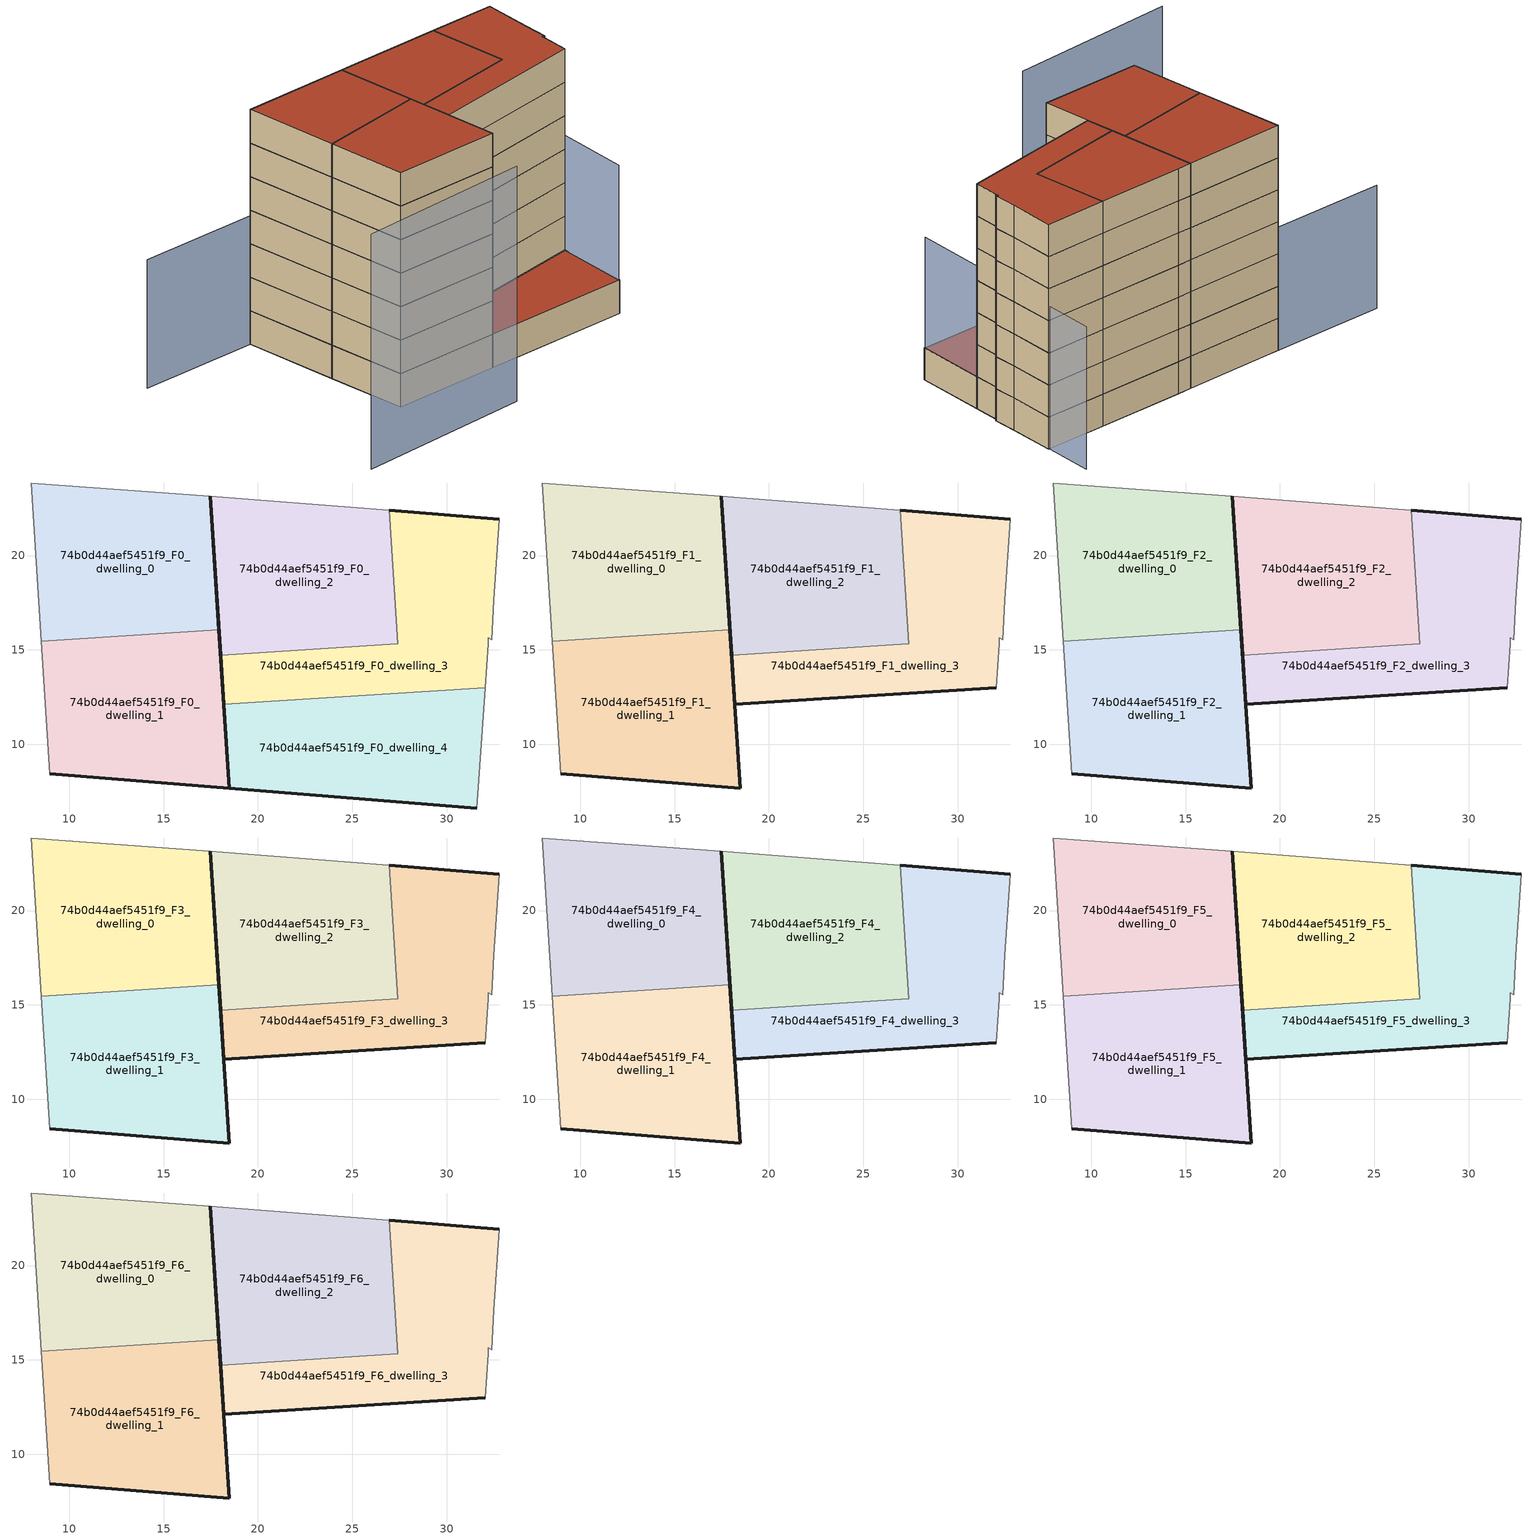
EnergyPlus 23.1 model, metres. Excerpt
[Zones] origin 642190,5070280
74b0d44aef5451f9_F0_dwelling_0
 floor ground (EU_floor_Construction): 17.93,16.08 17.47,23.14 7.98,23.84 8.52,15.47 z0
 wall outside (EU_wall_Construction): 17.47,23.14 17.93,16.08 z0:3
 wall adiabatic (EU_wall_Construction): 8.52,15.47 7.98,23.84 17.47,23.14 z0:3
 wall to 74b0d44aef5451f9_F0_dwelling_1 (EU_wall_Construction): 17.93,16.08 8.52,15.47 z0:3
74b0d44aef5451f9_F0_dwelling_1
 floor ground (EU_floor_Construction): 18.47,7.67 17.93,16.08 8.52,15.47 8.97,8.43 z0
 wall outside (EU_wall_Construction): 17.93,16.08 18.47,7.67 8.97,8.43 z0:3
 wall adiabatic (EU_wall_Construction): 8.97,8.43 8.52,15.47 z0:3
74b0d44aef5451f9_F0_dwelling_2
 floor ground (EU_floor_Construction): 27.4,15.33 26.95,22.4 18.78,23.04 17.47,23.14 18.01,14.73 z0
 wall outside (EU_wall_Construction): 18.01,14.73 17.47,23.14 z0:3
 wall adiabatic (EU_wall_Construction): 17.47,23.14 18.78,23.04 26.95,22.4 z0:3
 wall to 74b0d44aef5451f9_F0_dwelling_3 (EU_wall_Construction): 26.95,22.4 27.4,15.33 18.01,14.73 z0:3
74b0d44aef5451f9_F0_dwelling_3
 floor ground (EU_floor_Construction): 32.03,13 32.19,15.33 32.19,15.63 32.39,15.53 32.49,17.63 32.79,21.94 26.95,22.4 27.4,15.33 18.01,14.73 18.18,12.11 z0
 wall outside (EU_wall_Construction): 26.95,22.4 32.79,21.94 / 18.18,12.11 18.01,14.73 z0:3
 wall adiabatic (EU_wall_Construction): 32.79,21.94 32.49,17.63 32.39,15.53 32.19,15.63 32.19,15.33 32.03,13 z0:3
 wall to 74b0d44aef5451f9_F0_dwelling_4 (EU_wall_Construction): 32.03,13 18.18,12.11 z0:3
74b0d44aef5451f9_F0_dwelling_4
 floor ground (EU_floor_Construction): 31.59,6.62 32.03,13 18.18,12.11 18.47,7.67 z0
 wall outside (EU_wall_Construction): 31.59,6.62 18.47,7.67 18.18,12.11 z0:3
 wall adiabatic (EU_wall_Construction): 32.03,13 31.59,6.62 z0:3
 roof outside (EU_roof_Construction): 32.03,13 31.59,6.62 18.47,7.67 18.18,12.11 z3
74b0d44aef5451f9_F1_dwelling_0
 floor to 74b0d44aef5451f9_F0_dwelling_0 (EU_floor_Construction): 17.93,16.08 17.47,23.14 7.98,23.84 8.52,15.47 z3
 wall outside (EU_wall_Construction): 17.47,23.14 17.93,16.08 z3:6
 wall adiabatic (EU_wall_Construction): 8.52,15.47 7.98,23.84 17.47,23.14 z3:6
 wall to 74b0d44aef5451f9_F1_dwelling_1 (EU_wall_Construction): 17.93,16.08 8.52,15.47 z3:6
74b0d44aef5451f9_F1_dwelling_1
 floor to 74b0d44aef5451f9_F0_dwelling_1 (EU_floor_Construction): 18.47,7.67 17.93,16.08 8.52,15.47 8.97,8.43 z3
 wall outside (EU_wall_Construction): 17.93,16.08 18.47,7.67 8.97,8.43 z3:6
 wall adiabatic (EU_wall_Construction): 8.97,8.43 8.52,15.47 z3:6
74b0d44aef5451f9_F1_dwelling_2
 floor to 74b0d44aef5451f9_F0_dwelling_2 (EU_floor_Construction): 27.4,15.33 26.95,22.4 18.78,23.04 17.47,23.14 18.01,14.73 z3
 wall outside (EU_wall_Construction): 18.01,14.73 17.47,23.14 z3:6
 wall adiabatic (EU_wall_Construction): 17.47,23.14 18.78,23.04 26.95,22.4 z3:6
 wall to 74b0d44aef5451f9_F1_dwelling_3 (EU_wall_Construction): 26.95,22.4 27.4,15.33 18.01,14.73 z3:6
74b0d44aef5451f9_F1_dwelling_3
 floor to 74b0d44aef5451f9_F0_dwelling_3 (EU_floor_Construction): 32.03,13 32.19,15.33 32.19,15.63 32.39,15.53 32.49,17.63 32.79,21.94 26.95,22.4 27.4,15.33 18.01,14.73 18.18,12.11 z3
 wall outside (EU_wall_Construction): 26.95,22.4 32.79,21.94 / 32.03,13 18.18,12.11 18.01,14.73 z3:6
 wall adiabatic (EU_wall_Construction): 32.79,21.94 32.49,17.63 32.39,15.53 32.19,15.63 32.19,15.33 32.03,13 z3:6
74b0d44aef5451f9_F2_dwelling_0
 floor to 74b0d44aef5451f9_F1_dwelling_0 (EU_floor_Construction): 17.93,16.08 17.47,23.14 7.98,23.84 8.52,15.47 z6
 wall outside (EU_wall_Construction): 17.47,23.14 17.93,16.08 z6:9
 wall adiabatic (EU_wall_Construction): 8.52,15.47 7.98,23.84 17.47,23.14 z6:9
 wall to 74b0d44aef5451f9_F2_dwelling_1 (EU_wall_Construction): 17.93,16.08 8.52,15.47 z6:9
74b0d44aef5451f9_F2_dwelling_1
 floor to 74b0d44aef5451f9_F1_dwelling_1 (EU_floor_Construction): 18.47,7.67 17.93,16.08 8.52,15.47 8.97,8.43 z6
 wall outside (EU_wall_Construction): 17.93,16.08 18.47,7.67 8.97,8.43 z6:9
 wall adiabatic (EU_wall_Construction): 8.97,8.43 8.52,15.47 z6:9
74b0d44aef5451f9_F2_dwelling_2
 floor to 74b0d44aef5451f9_F1_dwelling_2 (EU_floor_Construction): 27.4,15.33 26.95,22.4 18.78,23.04 17.47,23.14 18.01,14.73 z6
 wall outside (EU_wall_Construction): 18.01,14.73 17.47,23.14 z6:9
 wall adiabatic (EU_wall_Construction): 17.47,23.14 18.78,23.04 26.95,22.4 z6:9
 wall to 74b0d44aef5451f9_F2_dwelling_3 (EU_wall_Construction): 26.95,22.4 27.4,15.33 18.01,14.73 z6:9
74b0d44aef5451f9_F2_dwelling_3
 floor to 74b0d44aef5451f9_F1_dwelling_3 (EU_floor_Construction): 32.03,13 32.19,15.33 32.19,15.63 32.39,15.53 32.49,17.63 32.79,21.94 26.95,22.4 27.4,15.33 18.01,14.73 18.18,12.11 z6
 wall outside (EU_wall_Construction): 26.95,22.4 32.79,21.94 / 32.03,13 18.18,12.11 18.01,14.73 z6:9
 wall adiabatic (EU_wall_Construction): 32.79,21.94 32.49,17.63 32.39,15.53 32.19,15.63 32.19,15.33 32.03,13 z6:9
74b0d44aef5451f9_F3_dwelling_0
 floor to 74b0d44aef5451f9_F2_dwelling_0 (EU_floor_Construction): 17.93,16.08 17.47,23.14 7.98,23.84 8.52,15.47 z9
 wall outside (EU_wall_Construction): 17.47,23.14 17.93,16.08 z9:12
 wall adiabatic (EU_wall_Construction): 8.52,15.47 7.98,23.84 17.47,23.14 z9:12
 wall to 74b0d44aef5451f9_F3_dwelling_1 (EU_wall_Construction): 17.93,16.08 8.52,15.47 z9:12
74b0d44aef5451f9_F3_dwelling_1
 floor to 74b0d44aef5451f9_F2_dwelling_1 (EU_floor_Construction): 18.47,7.67 17.93,16.08 8.52,15.47 8.97,8.43 z9
 wall outside (EU_wall_Construction): 17.93,16.08 18.47,7.67 8.97,8.43 z9:12
 wall adiabatic (EU_wall_Construction): 8.97,8.43 8.52,15.47 z9:12
74b0d44aef5451f9_F3_dwelling_2
 floor to 74b0d44aef5451f9_F2_dwelling_2 (EU_floor_Construction): 27.4,15.33 26.95,22.4 18.78,23.04 17.47,23.14 18.01,14.73 z9
 wall outside (EU_wall_Construction): 18.01,14.73 17.47,23.14 z9:12
 wall adiabatic (EU_wall_Construction): 17.47,23.14 18.78,23.04 26.95,22.4 z9:12
 wall to 74b0d44aef5451f9_F3_dwelling_3 (EU_wall_Construction): 26.95,22.4 27.4,15.33 18.01,14.73 z9:12
74b0d44aef5451f9_F3_dwelling_3
 floor to 74b0d44aef5451f9_F2_dwelling_3 (EU_floor_Construction): 32.03,13 32.19,15.33 32.19,15.63 32.39,15.53 32.49,17.63 32.79,21.94 26.95,22.4 27.4,15.33 18.01,14.73 18.18,12.11 z9
 wall outside (EU_wall_Construction): 26.95,22.4 32.79,21.94 / 32.03,13 18.18,12.11 18.01,14.73 z9:12
 wall adiabatic (EU_wall_Construction): 32.79,21.94 32.49,17.63 32.39,15.53 32.19,15.63 32.19,15.33 32.03,13 z9:12
74b0d44aef5451f9_F4_dwelling_0
 floor to 74b0d44aef5451f9_F3_dwelling_0 (EU_floor_Construction): 17.93,16.08 17.47,23.14 7.98,23.84 8.52,15.47 z12
 wall outside (EU_wall_Construction): 17.47,23.14 17.93,16.08 z12:15
 wall adiabatic (EU_wall_Construction): 8.52,15.47 7.98,23.84 17.47,23.14 z12:15
 wall to 74b0d44aef5451f9_F4_dwelling_1 (EU_wall_Construction): 17.93,16.08 8.52,15.47 z12:15
74b0d44aef5451f9_F4_dwelling_1
 floor to 74b0d44aef5451f9_F3_dwelling_1 (EU_floor_Construction): 18.47,7.67 17.93,16.08 8.52,15.47 8.97,8.43 z12
 wall outside (EU_wall_Construction): 17.93,16.08 18.47,7.67 8.97,8.43 z12:15
 wall adiabatic (EU_wall_Construction): 8.97,8.43 8.52,15.47 z12:15
74b0d44aef5451f9_F4_dwelling_2
 floor to 74b0d44aef5451f9_F3_dwelling_2 (EU_floor_Construction): 27.4,15.33 26.95,22.4 18.78,23.04 17.47,23.14 18.01,14.73 z12
 wall outside (EU_wall_Construction): 18.01,14.73 17.47,23.14 z12:15
 wall adiabatic (EU_wall_Construction): 17.47,23.14 18.78,23.04 26.95,22.4 z12:15
 wall to 74b0d44aef5451f9_F4_dwelling_3 (EU_wall_Construction): 26.95,22.4 27.4,15.33 18.01,14.73 z12:15
74b0d44aef5451f9_F4_dwelling_3
 floor to 74b0d44aef5451f9_F3_dwelling_3 (EU_floor_Construction): 32.03,13 32.19,15.33 32.19,15.63 32.39,15.53 32.49,17.63 32.79,21.94 26.95,22.4 27.4,15.33 18.01,14.73 18.18,12.11 z12
 wall outside (EU_wall_Construction): 26.95,22.4 32.79,21.94 / 32.03,13 18.18,12.11 18.01,14.73 z12:15
 wall adiabatic (EU_wall_Construction): 32.79,21.94 32.49,17.63 32.39,15.53 32.19,15.63 32.19,15.33 32.03,13 z12:15
74b0d44aef5451f9_F5_dwelling_0
 floor to 74b0d44aef5451f9_F4_dwelling_0 (EU_floor_Construction): 17.93,16.08 17.47,23.14 7.98,23.84 8.52,15.47 z15
 wall outside (EU_wall_Construction): 17.47,23.14 17.93,16.08 z15:18
 wall adiabatic (EU_wall_Construction): 8.52,15.47 7.98,23.84 17.47,23.14 z15:18
 wall to 74b0d44aef5451f9_F5_dwelling_1 (EU_wall_Construction): 17.93,16.08 8.52,15.47 z15:18
74b0d44aef5451f9_F5_dwelling_1
 floor to 74b0d44aef5451f9_F4_dwelling_1 (EU_floor_Construction): 18.47,7.67 17.93,16.08 8.52,15.47 8.97,8.43 z15
 wall outside (EU_wall_Construction): 17.93,16.08 18.47,7.67 8.97,8.43 z15:18
 wall adiabatic (EU_wall_Construction): 8.97,8.43 8.52,15.47 z15:18
74b0d44aef5451f9_F5_dwelling_2
 floor to 74b0d44aef5451f9_F4_dwelling_2 (EU_floor_Construction): 27.4,15.33 26.95,22.4 18.78,23.04 17.47,23.14 18.01,14.73 z15
 wall outside (EU_wall_Construction): 18.01,14.73 17.47,23.14 z15:18
 wall adiabatic (EU_wall_Construction): 17.47,23.14 18.78,23.04 26.95,22.4 z15:18
 wall to 74b0d44aef5451f9_F5_dwelling_3 (EU_wall_Construction): 26.95,22.4 27.4,15.33 18.01,14.73 z15:18
74b0d44aef5451f9_F5_dwelling_3
 floor to 74b0d44aef5451f9_F4_dwelling_3 (EU_floor_Construction): 32.03,13 32.19,15.33 32.19,15.63 32.39,15.53 32.49,17.63 32.79,21.94 26.95,22.4 27.4,15.33 18.01,14.73 18.18,12.11 z15
 wall outside (EU_wall_Construction): 26.95,22.4 32.79,21.94 / 32.03,13 18.18,12.11 18.01,14.73 z15:18
 wall adiabatic (EU_wall_Construction): 32.79,21.94 32.49,17.63 32.39,15.53 32.19,15.63 32.19,15.33 32.03,13 z15:18
74b0d44aef5451f9_F6_dwelling_0
 floor to 74b0d44aef5451f9_F5_dwelling_0 (EU_floor_Construction): 17.93,16.08 17.47,23.14 7.98,23.84 8.52,15.47 z18
 wall outside (EU_wall_Construction): 17.47,23.14 17.93,16.08 z18:21
 wall adiabatic (EU_wall_Construction): 8.52,15.47 7.98,23.84 17.47,23.14 z18:21
 wall to 74b0d44aef5451f9_F6_dwelling_1 (EU_wall_Construction): 17.93,16.08 8.52,15.47 z18:21
 roof outside (EU_roof_Construction): 17.47,23.14 17.93,16.08 8.52,15.47 7.98,23.84 z21
74b0d44aef5451f9_F6_dwelling_1
 floor to 74b0d44aef5451f9_F5_dwelling_1 (EU_floor_Construction): 18.47,7.67 17.93,16.08 8.52,15.47 8.97,8.43 z18
 wall outside (EU_wall_Construction): 17.93,16.08 18.47,7.67 8.97,8.43 z18:21
 wall adiabatic (EU_wall_Construction): 8.97,8.43 8.52,15.47 z18:21
 roof outside (EU_roof_Construction): 17.93,16.08 18.47,7.67 8.97,8.43 8.52,15.47 z21
74b0d44aef5451f9_F6_dwelling_2
 floor to 74b0d44aef5451f9_F5_dwelling_2 (EU_floor_Construction): 27.4,15.33 26.95,22.4 18.78,23.04 17.47,23.14 18.01,14.73 z18
 wall outside (EU_wall_Construction): 18.01,14.73 17.47,23.14 z18:21
 wall adiabatic (EU_wall_Construction): 17.47,23.14 18.78,23.04 26.95,22.4 z18:21
 wall to 74b0d44aef5451f9_F6_dwelling_3 (EU_wall_Construction): 26.95,22.4 27.4,15.33 18.01,14.73 z18:21
 roof outside (EU_roof_Construction): 26.95,22.4 27.4,15.33 18.01,14.73 17.47,23.14 18.78,23.04 z21
74b0d44aef5451f9_F6_dwelling_3
 floor to 74b0d44aef5451f9_F5_dwelling_3 (EU_floor_Construction): 32.03,13 32.19,15.33 32.19,15.63 32.39,15.53 32.49,17.63 32.79,21.94 26.95,22.4 27.4,15.33 18.01,14.73 18.18,12.11 z18
 wall outside (EU_wall_Construction): 26.95,22.4 32.79,21.94 / 32.03,13 18.18,12.11 18.01,14.73 z18:21
 wall adiabatic (EU_wall_Construction): 32.79,21.94 32.49,17.63 32.39,15.53 32.19,15.63 32.19,15.33 32.03,13 z18:21
 roof outside (EU_roof_Construction): 32.79,21.94 32.49,17.63 32.39,15.53 32.19,15.63 32.19,15.33 32.03,13 18.18,12.11 18.01,14.73 27.4,15.33 26.95,22.4 z21
shading: 0.36,3.23 16.01,2.64 z0:21; 27.05,22.27 -2.6,24.71 z0:11.5; 31.51,6.62 33.01,26.37 z0:13.3
[Building]
EU S2 Campaign: North Axis=0; Terrain=City; Solar Distribution=FullExterior
[Site:Location]
Lyon-Bron: Latitude=45.75; Longitude=5; Time Zone=1; Elevation=198
[SizingPeriod:WeatherFileDays]
AnnualSizingPeriod: Begin Month=1; Begin Day of Month=1; End Month=12; End Day of Month=31; Day of Week for Start Day=Monday; Use Weather File Daylight Saving Period=No; Use Weather File Rain and Snow Indicators=No
[MATERIAL]
EU_InternalMass_Material: Roughness=MediumRough; Thickness=0.1; Conductivity=1; Density=1800; Specific Heat=900; Thermal Absorptance=0.9; Solar Absorptance=0.7; Visible Absorptance=0.7
[MATERIAL:NOMASS] Roughness=MediumRough; Thermal Absorptance=0.9; Solar Absorptance=0.7; Visible Absorptance=0.7
Name | Thermal Resistance
EU_wall_NoMass | 0.776494
EU_roof_NoMass | 0.486893
EU_floor_NoMass | 0.421597
[CONSTRUCTION]
EU_wall_Construction: EU_wall_NoMass
EU_roof_Construction: EU_roof_NoMass
EU_floor_Construction: EU_floor_NoMass
EU_InternalMass_Construction: EU_InternalMass_Material
[ZONE] Type=1; Multiplier=1; Ceiling Height=autocalculate; Floor Area=autocalculate; Part of Total Floor Area=Yes
Name | Volume
74b0d44aef5451f9_F0_dwelling_0; 74b0d44aef5451f9_F1_dwelling_0; 74b0d44aef5451f9_F2_dwelling_0; 74b0d44aef5451f9_F3_dwelling_0; 74b0d44aef5451f9_F4_dwelling_0; 74b0d44aef5451f9_F5_dwelling_0; 74b0d44aef5451f9_F6_dwelling_0 | 218.826
74b0d44aef5451f9_F0_dwelling_1; 74b0d44aef5451f9_F1_dwelling_1; 74b0d44aef5451f9_F2_dwelling_1; 74b0d44aef5451f9_F3_dwelling_1; 74b0d44aef5451f9_F4_dwelling_1; 74b0d44aef5451f9_F5_dwelling_1; 74b0d44aef5451f9_F6_dwelling_1 | 218.813
74b0d44aef5451f9_F0_dwelling_2; 74b0d44aef5451f9_F1_dwelling_2; 74b0d44aef5451f9_F2_dwelling_2; 74b0d44aef5451f9_F3_dwelling_2; 74b0d44aef5451f9_F4_dwelling_2; 74b0d44aef5451f9_F5_dwelling_2; 74b0d44aef5451f9_F6_dwelling_2 | 218.811
74b0d44aef5451f9_F0_dwelling_3; 74b0d44aef5451f9_F1_dwelling_3; 74b0d44aef5451f9_F2_dwelling_3; 74b0d44aef5451f9_F3_dwelling_3; 74b0d44aef5451f9_F4_dwelling_3; 74b0d44aef5451f9_F5_dwelling_3; 74b0d44aef5451f9_F6_dwelling_3 | 218.815
74b0d44aef5451f9_F0_dwelling_4 | 218.799
[INTERNALMASS] Construction=EU_InternalMass_Construction
Name | Zone or ZoneList | Surface Area
74b0d44aef5451f9_F0_dwelling_0_EU_InternalMass | 74b0d44aef5451f9_F0_dwelling_0 | 72.9439
74b0d44aef5451f9_F0_dwelling_1_EU_InternalMass | 74b0d44aef5451f9_F0_dwelling_1 | 72.9386
74b0d44aef5451f9_F0_dwelling_2_EU_InternalMass | 74b0d44aef5451f9_F0_dwelling_2 | 72.9384
74b0d44aef5451f9_F0_dwelling_3_EU_InternalMass | 74b0d44aef5451f9_F0_dwelling_3 | 72.9377
74b0d44aef5451f9_F0_dwelling_4_EU_InternalMass | 74b0d44aef5451f9_F0_dwelling_4 | 72.9348
74b0d44aef5451f9_F1_dwelling_0_EU_InternalMass | 74b0d44aef5451f9_F1_dwelling_0 | 91.1781
74b0d44aef5451f9_F1_dwelling_1_EU_InternalMass | 74b0d44aef5451f9_F1_dwelling_1 | 91.1748
74b0d44aef5451f9_F1_dwelling_2_EU_InternalMass | 74b0d44aef5451f9_F1_dwelling_2 | 91.1755
74b0d44aef5451f9_F1_dwelling_3_EU_InternalMass | 74b0d44aef5451f9_F1_dwelling_3 | 91.1726
74b0d44aef5451f9_F2_dwelling_0_EU_InternalMass | 74b0d44aef5451f9_F2_dwelling_0 | 91.1781
74b0d44aef5451f9_F2_dwelling_1_EU_InternalMass | 74b0d44aef5451f9_F2_dwelling_1 | 91.1748
74b0d44aef5451f9_F2_dwelling_2_EU_InternalMass | 74b0d44aef5451f9_F2_dwelling_2 | 91.1755
74b0d44aef5451f9_F2_dwelling_3_EU_InternalMass | 74b0d44aef5451f9_F2_dwelling_3 | 91.1726
74b0d44aef5451f9_F3_dwelling_0_EU_InternalMass | 74b0d44aef5451f9_F3_dwelling_0 | 91.1781
74b0d44aef5451f9_F3_dwelling_1_EU_InternalMass | 74b0d44aef5451f9_F3_dwelling_1 | 91.1748
74b0d44aef5451f9_F3_dwelling_2_EU_InternalMass | 74b0d44aef5451f9_F3_dwelling_2 | 91.1755
74b0d44aef5451f9_F3_dwelling_3_EU_InternalMass | 74b0d44aef5451f9_F3_dwelling_3 | 91.1726
74b0d44aef5451f9_F4_dwelling_0_EU_InternalMass | 74b0d44aef5451f9_F4_dwelling_0 | 91.1781
74b0d44aef5451f9_F4_dwelling_1_EU_InternalMass | 74b0d44aef5451f9_F4_dwelling_1 | 91.1748
74b0d44aef5451f9_F4_dwelling_2_EU_InternalMass | 74b0d44aef5451f9_F4_dwelling_2 | 91.1755
74b0d44aef5451f9_F4_dwelling_3_EU_InternalMass | 74b0d44aef5451f9_F4_dwelling_3 | 91.1726
74b0d44aef5451f9_F5_dwelling_0_EU_InternalMass | 74b0d44aef5451f9_F5_dwelling_0 | 91.1781
74b0d44aef5451f9_F5_dwelling_1_EU_InternalMass | 74b0d44aef5451f9_F5_dwelling_1 | 91.1748
74b0d44aef5451f9_F5_dwelling_2_EU_InternalMass | 74b0d44aef5451f9_F5_dwelling_2 | 91.1755
74b0d44aef5451f9_F5_dwelling_3_EU_InternalMass | 74b0d44aef5451f9_F5_dwelling_3 | 91.1726
74b0d44aef5451f9_F6_dwelling_0_EU_InternalMass | 74b0d44aef5451f9_F6_dwelling_0 | 91.1781
74b0d44aef5451f9_F6_dwelling_1_EU_InternalMass | 74b0d44aef5451f9_F6_dwelling_1 | 91.1748
74b0d44aef5451f9_F6_dwelling_2_EU_InternalMass | 74b0d44aef5451f9_F6_dwelling_2 | 91.1755
74b0d44aef5451f9_F6_dwelling_3_EU_InternalMass | 74b0d44aef5451f9_F6_dwelling_3 | 91.1726
[OTHEREQUIPMENT] Fuel Type=Electricity; Design Level Calculation Method=Watts/Area; Power per Zone Floor Area=1; Fraction Latent=0; Fraction Radiant=0; Fraction Lost=0; Carbon Dioxide Generation Rate=0; EndUse Subcategory=EU_Step8_InternalGains
Name | Zone or ZoneList or Space or SpaceList | Schedule
EU_Step8_InternalGain_74b0d44aef5451f9_F0_dwelling_0_f000 | 74b0d44aef5451f9_F0_dwelling_0 | EU_Step8_GainSchedule_74b0d44aef5451f9_F0_dwelling_0_f000
EU_Step8_InternalGain_74b0d44aef5451f9_F0_dwelling_1_f000 | 74b0d44aef5451f9_F0_dwelling_1 | EU_Step8_GainSchedule_74b0d44aef5451f9_F0_dwelling_1_f000
EU_Step8_InternalGain_74b0d44aef5451f9_F0_dwelling_2_f000 | 74b0d44aef5451f9_F0_dwelling_2 | EU_Step8_GainSchedule_74b0d44aef5451f9_F0_dwelling_2_f000
EU_Step8_InternalGain_74b0d44aef5451f9_F0_dwelling_3_f000 | 74b0d44aef5451f9_F0_dwelling_3 | EU_Step8_GainSchedule_74b0d44aef5451f9_F0_dwelling_3_f000
EU_Step8_InternalGain_74b0d44aef5451f9_F0_dwelling_4_f000 | 74b0d44aef5451f9_F0_dwelling_4 | EU_Step8_GainSchedule_74b0d44aef5451f9_F0_dwelling_4_f000
EU_Step8_InternalGain_74b0d44aef5451f9_F1_dwelling_0_f000 | 74b0d44aef5451f9_F1_dwelling_0 | EU_Step8_GainSchedule_74b0d44aef5451f9_F1_dwelling_0_f000
EU_Step8_InternalGain_74b0d44aef5451f9_F1_dwelling_1_f000 | 74b0d44aef5451f9_F1_dwelling_1 | EU_Step8_GainSchedule_74b0d44aef5451f9_F1_dwelling_1_f000
EU_Step8_InternalGain_74b0d44aef5451f9_F1_dwelling_2_f000 | 74b0d44aef5451f9_F1_dwelling_2 | EU_Step8_GainSchedule_74b0d44aef5451f9_F1_dwelling_2_f000
EU_Step8_InternalGain_74b0d44aef5451f9_F1_dwelling_3_f000 | 74b0d44aef5451f9_F1_dwelling_3 | EU_Step8_GainSchedule_74b0d44aef5451f9_F1_dwelling_3_f000
EU_Step8_InternalGain_74b0d44aef5451f9_F2_dwelling_0_f000 | 74b0d44aef5451f9_F2_dwelling_0 | EU_Step8_GainSchedule_74b0d44aef5451f9_F2_dwelling_0_f000
EU_Step8_InternalGain_74b0d44aef5451f9_F2_dwelling_1_f000 | 74b0d44aef5451f9_F2_dwelling_1 | EU_Step8_GainSchedule_74b0d44aef5451f9_F2_dwelling_1_f000
EU_Step8_InternalGain_74b0d44aef5451f9_F2_dwelling_2_f000 | 74b0d44aef5451f9_F2_dwelling_2 | EU_Step8_GainSchedule_74b0d44aef5451f9_F2_dwelling_2_f000
EU_Step8_InternalGain_74b0d44aef5451f9_F2_dwelling_3_f000 | 74b0d44aef5451f9_F2_dwelling_3 | EU_Step8_GainSchedule_74b0d44aef5451f9_F2_dwelling_3_f000
EU_Step8_InternalGain_74b0d44aef5451f9_F3_dwelling_0_f000 | 74b0d44aef5451f9_F3_dwelling_0 | EU_Step8_GainSchedule_74b0d44aef5451f9_F3_dwelling_0_f000
EU_Step8_InternalGain_74b0d44aef5451f9_F3_dwelling_1_f000 | 74b0d44aef5451f9_F3_dwelling_1 | EU_Step8_GainSchedule_74b0d44aef5451f9_F3_dwelling_1_f000
EU_Step8_InternalGain_74b0d44aef5451f9_F3_dwelling_2_f000 | 74b0d44aef5451f9_F3_dwelling_2 | EU_Step8_GainSchedule_74b0d44aef5451f9_F3_dwelling_2_f000
EU_Step8_InternalGain_74b0d44aef5451f9_F3_dwelling_3_f000 | 74b0d44aef5451f9_F3_dwelling_3 | EU_Step8_GainSchedule_74b0d44aef5451f9_F3_dwelling_3_f000
EU_Step8_InternalGain_74b0d44aef5451f9_F4_dwelling_0_f000 | 74b0d44aef5451f9_F4_dwelling_0 | EU_Step8_GainSchedule_74b0d44aef5451f9_F4_dwelling_0_f000
EU_Step8_InternalGain_74b0d44aef5451f9_F4_dwelling_1_f000 | 74b0d44aef5451f9_F4_dwelling_1 | EU_Step8_GainSchedule_74b0d44aef5451f9_F4_dwelling_1_f000
EU_Step8_InternalGain_74b0d44aef5451f9_F4_dwelling_2_f000 | 74b0d44aef5451f9_F4_dwelling_2 | EU_Step8_GainSchedule_74b0d44aef5451f9_F4_dwelling_2_f000
EU_Step8_InternalGain_74b0d44aef5451f9_F4_dwelling_3_f000 | 74b0d44aef5451f9_F4_dwelling_3 | EU_Step8_GainSchedule_74b0d44aef5451f9_F4_dwelling_3_f000
EU_Step8_InternalGain_74b0d44aef5451f9_F5_dwelling_0_f000 | 74b0d44aef5451f9_F5_dwelling_0 | EU_Step8_GainSchedule_74b0d44aef5451f9_F5_dwelling_0_f000
EU_Step8_InternalGain_74b0d44aef5451f9_F5_dwelling_1_f000 | 74b0d44aef5451f9_F5_dwelling_1 | EU_Step8_GainSchedule_74b0d44aef5451f9_F5_dwelling_1_f000
EU_Step8_InternalGain_74b0d44aef5451f9_F5_dwelling_2_f000 | 74b0d44aef5451f9_F5_dwelling_2 | EU_Step8_GainSchedule_74b0d44aef5451f9_F5_dwelling_2_f000
EU_Step8_InternalGain_74b0d44aef5451f9_F5_dwelling_3_f000 | 74b0d44aef5451f9_F5_dwelling_3 | EU_Step8_GainSchedule_74b0d44aef5451f9_F5_dwelling_3_f000
EU_Step8_InternalGain_74b0d44aef5451f9_F6_dwelling_0_f000 | 74b0d44aef5451f9_F6_dwelling_0 | EU_Step8_GainSchedule_74b0d44aef5451f9_F6_dwelling_0_f000
EU_Step8_InternalGain_74b0d44aef5451f9_F6_dwelling_1_f000 | 74b0d44aef5451f9_F6_dwelling_1 | EU_Step8_GainSchedule_74b0d44aef5451f9_F6_dwelling_1_f000
EU_Step8_InternalGain_74b0d44aef5451f9_F6_dwelling_2_f000 | 74b0d44aef5451f9_F6_dwelling_2 | EU_Step8_GainSchedule_74b0d44aef5451f9_F6_dwelling_2_f000
EU_Step8_InternalGain_74b0d44aef5451f9_F6_dwelling_3_f000 | 74b0d44aef5451f9_F6_dwelling_3 | EU_Step8_GainSchedule_74b0d44aef5451f9_F6_dwelling_3_f000
[ZONEVENTILATION:DESIGNFLOWRATE] Schedule=EU_AlwaysOn; Design Flow Rate Calculation Method=AirChanges/Hour; Air Changes per Hour=0.693814; Ventilation Type=Natural; Fan Pressure Rise=0; Fan Total Efficiency=1; Constant Term Coefficient=1; Temperature Term Coefficient=0; Velocity Term Coefficient=0; Velocity Squared Term Coefficient=0; Minimum Indoor Temperature=-100; Maximum Indoor Temperature=100; Delta Temperature=-100; Minimum Outdoor Temperature=-100; Maximum Outdoor Temperature=100; Maximum Wind Speed=40
Name | Zone or ZoneList or Space or SpaceList
EU_ConstantAir_74b0d44aef5451f9_F0_dwelling_0 | 74b0d44aef5451f9_F0_dwelling_0
EU_ConstantAir_74b0d44aef5451f9_F0_dwelling_1 | 74b0d44aef5451f9_F0_dwelling_1
EU_ConstantAir_74b0d44aef5451f9_F0_dwelling_2 | 74b0d44aef5451f9_F0_dwelling_2
EU_ConstantAir_74b0d44aef5451f9_F0_dwelling_3 | 74b0d44aef5451f9_F0_dwelling_3
EU_ConstantAir_74b0d44aef5451f9_F0_dwelling_4 | 74b0d44aef5451f9_F0_dwelling_4
EU_ConstantAir_74b0d44aef5451f9_F1_dwelling_0 | 74b0d44aef5451f9_F1_dwelling_0
EU_ConstantAir_74b0d44aef5451f9_F1_dwelling_1 | 74b0d44aef5451f9_F1_dwelling_1
EU_ConstantAir_74b0d44aef5451f9_F1_dwelling_2 | 74b0d44aef5451f9_F1_dwelling_2
EU_ConstantAir_74b0d44aef5451f9_F1_dwelling_3 | 74b0d44aef5451f9_F1_dwelling_3
EU_ConstantAir_74b0d44aef5451f9_F2_dwelling_0 | 74b0d44aef5451f9_F2_dwelling_0
EU_ConstantAir_74b0d44aef5451f9_F2_dwelling_1 | 74b0d44aef5451f9_F2_dwelling_1
EU_ConstantAir_74b0d44aef5451f9_F2_dwelling_2 | 74b0d44aef5451f9_F2_dwelling_2
EU_ConstantAir_74b0d44aef5451f9_F2_dwelling_3 | 74b0d44aef5451f9_F2_dwelling_3
EU_ConstantAir_74b0d44aef5451f9_F3_dwelling_0 | 74b0d44aef5451f9_F3_dwelling_0
EU_ConstantAir_74b0d44aef5451f9_F3_dwelling_1 | 74b0d44aef5451f9_F3_dwelling_1
EU_ConstantAir_74b0d44aef5451f9_F3_dwelling_2 | 74b0d44aef5451f9_F3_dwelling_2
EU_ConstantAir_74b0d44aef5451f9_F3_dwelling_3 | 74b0d44aef5451f9_F3_dwelling_3
EU_ConstantAir_74b0d44aef5451f9_F4_dwelling_0 | 74b0d44aef5451f9_F4_dwelling_0
EU_ConstantAir_74b0d44aef5451f9_F4_dwelling_1 | 74b0d44aef5451f9_F4_dwelling_1
EU_ConstantAir_74b0d44aef5451f9_F4_dwelling_2 | 74b0d44aef5451f9_F4_dwelling_2
EU_ConstantAir_74b0d44aef5451f9_F4_dwelling_3 | 74b0d44aef5451f9_F4_dwelling_3
EU_ConstantAir_74b0d44aef5451f9_F5_dwelling_0 | 74b0d44aef5451f9_F5_dwelling_0
EU_ConstantAir_74b0d44aef5451f9_F5_dwelling_1 | 74b0d44aef5451f9_F5_dwelling_1
EU_ConstantAir_74b0d44aef5451f9_F5_dwelling_2 | 74b0d44aef5451f9_F5_dwelling_2
EU_ConstantAir_74b0d44aef5451f9_F5_dwelling_3 | 74b0d44aef5451f9_F5_dwelling_3
EU_ConstantAir_74b0d44aef5451f9_F6_dwelling_0 | 74b0d44aef5451f9_F6_dwelling_0
EU_ConstantAir_74b0d44aef5451f9_F6_dwelling_1 | 74b0d44aef5451f9_F6_dwelling_1
EU_ConstantAir_74b0d44aef5451f9_F6_dwelling_2 | 74b0d44aef5451f9_F6_dwelling_2
EU_ConstantAir_74b0d44aef5451f9_F6_dwelling_3 | 74b0d44aef5451f9_F6_dwelling_3
[HVACTEMPLATE:THERMOSTAT] Constant Heating Setpoint=20; Constant Cooling Setpoint=50
EU_HeatOnly_74b0d44aef5451f9_F0_dwelling_0; EU_HeatOnly_74b0d44aef5451f9_F0_dwelling_1; EU_HeatOnly_74b0d44aef5451f9_F0_dwelling_2; EU_HeatOnly_74b0d44aef5451f9_F0_dwelling_3; EU_HeatOnly_74b0d44aef5451f9_F0_dwelling_4; EU_HeatOnly_74b0d44aef5451f9_F1_dwelling_0; EU_HeatOnly_74b0d44aef5451f9_F1_dwelling_1; EU_HeatOnly_74b0d44aef5451f9_F1_dwelling_2; EU_HeatOnly_74b0d44aef5451f9_F1_dwelling_3; EU_HeatOnly_74b0d44aef5451f9_F2_dwelling_0; EU_HeatOnly_74b0d44aef5451f9_F2_dwelling_1; EU_HeatOnly_74b0d44aef5451f9_F2_dwelling_2; EU_HeatOnly_74b0d44aef5451f9_F2_dwelling_3; EU_HeatOnly_74b0d44aef5451f9_F3_dwelling_0; EU_HeatOnly_74b0d44aef5451f9_F3_dwelling_1; EU_HeatOnly_74b0d44aef5451f9_F3_dwelling_2; EU_HeatOnly_74b0d44aef5451f9_F3_dwelling_3; EU_HeatOnly_74b0d44aef5451f9_F4_dwelling_0; EU_HeatOnly_74b0d44aef5451f9_F4_dwelling_1; EU_HeatOnly_74b0d44aef5451f9_F4_dwelling_2; EU_HeatOnly_74b0d44aef5451f9_F4_dwelling_3; EU_HeatOnly_74b0d44aef5451f9_F5_dwelling_0; EU_HeatOnly_74b0d44aef5451f9_F5_dwelling_1; EU_HeatOnly_74b0d44aef5451f9_F5_dwelling_2; EU_HeatOnly_74b0d44aef5451f9_F5_dwelling_3; EU_HeatOnly_74b0d44aef5451f9_F6_dwelling_0; EU_HeatOnly_74b0d44aef5451f9_F6_dwelling_1; EU_HeatOnly_74b0d44aef5451f9_F6_dwelling_2; EU_HeatOnly_74b0d44aef5451f9_F6_dwelling_3
[HVACTEMPLATE:ZONE:IDEALLOADSAIRSYSTEM] System Availability Schedule=EU_AlwaysOn; Maximum Heating Supply Air Temperature=50; Minimum Cooling Supply Air Temperature=13; Maximum Heating Supply Air Humidity Ratio=0.0156; Minimum Cooling Supply Air Humidity Ratio=0.0077; Heating Limit=NoLimit; Cooling Limit=NoLimit; Heating Availability Schedule=EU_AlwaysOn; Cooling Availability Schedule=EU_CoolingOff; Dehumidification Control Type=ConstantSensibleHeatRatio; Cooling Sensible Heat Ratio=0.7; Dehumidification Setpoint=60; Humidification Control Type=None; Humidification Setpoint=30; Outdoor Air Method=None; Outdoor Air Flow Rate per Person=0.00944; Outdoor Air Flow Rate per Zone Floor Area=0; Outdoor Air Flow Rate per Zone=0; Demand Controlled Ventilation Type=None; Outdoor Air Economizer Type=NoEconomizer; Heat Recovery Type=None; Sensible Heat Recovery Effectiveness=0.7; Latent Heat Recovery Effectiveness=0.65
Name | Template Thermostat
74b0d44aef5451f9_F0_dwelling_0 | EU_HeatOnly_74b0d44aef5451f9_F0_dwelling_0
74b0d44aef5451f9_F0_dwelling_1 | EU_HeatOnly_74b0d44aef5451f9_F0_dwelling_1
74b0d44aef5451f9_F0_dwelling_2 | EU_HeatOnly_74b0d44aef5451f9_F0_dwelling_2
74b0d44aef5451f9_F0_dwelling_3 | EU_HeatOnly_74b0d44aef5451f9_F0_dwelling_3
74b0d44aef5451f9_F0_dwelling_4 | EU_HeatOnly_74b0d44aef5451f9_F0_dwelling_4
74b0d44aef5451f9_F1_dwelling_0 | EU_HeatOnly_74b0d44aef5451f9_F1_dwelling_0
74b0d44aef5451f9_F1_dwelling_1 | EU_HeatOnly_74b0d44aef5451f9_F1_dwelling_1
74b0d44aef5451f9_F1_dwelling_2 | EU_HeatOnly_74b0d44aef5451f9_F1_dwelling_2
74b0d44aef5451f9_F1_dwelling_3 | EU_HeatOnly_74b0d44aef5451f9_F1_dwelling_3
74b0d44aef5451f9_F2_dwelling_0 | EU_HeatOnly_74b0d44aef5451f9_F2_dwelling_0
74b0d44aef5451f9_F2_dwelling_1 | EU_HeatOnly_74b0d44aef5451f9_F2_dwelling_1
74b0d44aef5451f9_F2_dwelling_2 | EU_HeatOnly_74b0d44aef5451f9_F2_dwelling_2
74b0d44aef5451f9_F2_dwelling_3 | EU_HeatOnly_74b0d44aef5451f9_F2_dwelling_3
74b0d44aef5451f9_F3_dwelling_0 | EU_HeatOnly_74b0d44aef5451f9_F3_dwelling_0
74b0d44aef5451f9_F3_dwelling_1 | EU_HeatOnly_74b0d44aef5451f9_F3_dwelling_1
74b0d44aef5451f9_F3_dwelling_2 | EU_HeatOnly_74b0d44aef5451f9_F3_dwelling_2
74b0d44aef5451f9_F3_dwelling_3 | EU_HeatOnly_74b0d44aef5451f9_F3_dwelling_3
74b0d44aef5451f9_F4_dwelling_0 | EU_HeatOnly_74b0d44aef5451f9_F4_dwelling_0
74b0d44aef5451f9_F4_dwelling_1 | EU_HeatOnly_74b0d44aef5451f9_F4_dwelling_1
74b0d44aef5451f9_F4_dwelling_2 | EU_HeatOnly_74b0d44aef5451f9_F4_dwelling_2
74b0d44aef5451f9_F4_dwelling_3 | EU_HeatOnly_74b0d44aef5451f9_F4_dwelling_3
74b0d44aef5451f9_F5_dwelling_0 | EU_HeatOnly_74b0d44aef5451f9_F5_dwelling_0
74b0d44aef5451f9_F5_dwelling_1 | EU_HeatOnly_74b0d44aef5451f9_F5_dwelling_1
74b0d44aef5451f9_F5_dwelling_2 | EU_HeatOnly_74b0d44aef5451f9_F5_dwelling_2
74b0d44aef5451f9_F5_dwelling_3 | EU_HeatOnly_74b0d44aef5451f9_F5_dwelling_3
74b0d44aef5451f9_F6_dwelling_0 | EU_HeatOnly_74b0d44aef5451f9_F6_dwelling_0
74b0d44aef5451f9_F6_dwelling_1 | EU_HeatOnly_74b0d44aef5451f9_F6_dwelling_1
74b0d44aef5451f9_F6_dwelling_2 | EU_HeatOnly_74b0d44aef5451f9_F6_dwelling_2
74b0d44aef5451f9_F6_dwelling_3 | EU_HeatOnly_74b0d44aef5451f9_F6_dwelling_3
[SIZING:ZONE] Zone Cooling Design Supply Air Temperature Input Method=SupplyAirTemperature; Zone Cooling Design Supply Air Temperature=13; Zone Heating Design Supply Air Temperature Input Method=SupplyAirTemperature; Zone Heating Design Supply Air Temperature=50; Zone Cooling Design Supply Air Humidity Ratio=0.008; Zone Heating Design Supply Air Humidity Ratio=0.008; Cooling Design Air Flow Method=DesignDay; Cooling Design Air Flow Rate=0; Cooling Minimum Air Flow per Zone Floor Area=0.000762; Cooling Minimum Air Flow=0; Cooling Minimum Air Flow Fraction=0.2; Heating Design Air Flow Method=DesignDay; Heating Design Air Flow Rate=0; Heating Maximum Air Flow per Zone Floor Area=0.002032; Heating Maximum Air Flow=0.141576; Heating Maximum Air Flow Fraction=0.3; Account for Dedicated Outdoor Air System=No; Dedicated Outdoor Air System Control Strategy=NeutralSupplyAir; Dedicated Outdoor Air Low Setpoint Temperature for Design=autosize; Dedicated Outdoor Air High Setpoint Temperature for Design=autosize; Zone Load Sizing Method=Sensible Load Only No Latent Load; Zone Latent Cooling Design Supply Air Humidity Ratio Input Method=HumidityRatioDifference; Zone Cooling Design Supply Air Humidity Ratio Difference=0.005; Zone Latent Heating Design Supply Air Humidity Ratio Input Method=HumidityRatioDifference; Zone Humidification Design Supply Air Humidity Ratio Difference=0.005
74b0d44aef5451f9_F0_dwelling_0; 74b0d44aef5451f9_F0_dwelling_1; 74b0d44aef5451f9_F0_dwelling_2; 74b0d44aef5451f9_F0_dwelling_3; 74b0d44aef5451f9_F0_dwelling_4; 74b0d44aef5451f9_F1_dwelling_0; 74b0d44aef5451f9_F1_dwelling_1; 74b0d44aef5451f9_F1_dwelling_2; 74b0d44aef5451f9_F1_dwelling_3; 74b0d44aef5451f9_F2_dwelling_0; 74b0d44aef5451f9_F2_dwelling_1; 74b0d44aef5451f9_F2_dwelling_2; 74b0d44aef5451f9_F2_dwelling_3; 74b0d44aef5451f9_F3_dwelling_0; 74b0d44aef5451f9_F3_dwelling_1; 74b0d44aef5451f9_F3_dwelling_2; 74b0d44aef5451f9_F3_dwelling_3; 74b0d44aef5451f9_F4_dwelling_0; 74b0d44aef5451f9_F4_dwelling_1; 74b0d44aef5451f9_F4_dwelling_2; 74b0d44aef5451f9_F4_dwelling_3; 74b0d44aef5451f9_F5_dwelling_0; 74b0d44aef5451f9_F5_dwelling_1; 74b0d44aef5451f9_F5_dwelling_2; 74b0d44aef5451f9_F5_dwelling_3; 74b0d44aef5451f9_F6_dwelling_0; 74b0d44aef5451f9_F6_dwelling_1; 74b0d44aef5451f9_F6_dwelling_2; 74b0d44aef5451f9_F6_dwelling_3
[SCHEDULE:CONSTANT]
Name | Hourly Value
EU_AlwaysOn | 1
EU_CoolingOff | 0
[SCHEDULE:FILE] Column Number=1; Rows to Skip at Top=0; Number of Hours of Data=8760; Column Separator=Comma; Interpolate to Timestep=No; Minutes per Item=60; Adjust Schedule for Daylight Savings=Yes
Name | File
EU_Step8_GainSchedule_74b0d44aef5451f9_F0_dwelling_0_f000 | ../../schedules/74b0d44aef5451f9/74b0d44aef5451f9_F0_dwelling_0_f000_gain.csv
EU_Step8_GainSchedule_74b0d44aef5451f9_F0_dwelling_1_f000 | ../../schedules/74b0d44aef5451f9/74b0d44aef5451f9_F0_dwelling_1_f000_gain.csv
EU_Step8_GainSchedule_74b0d44aef5451f9_F0_dwelling_2_f000 | ../../schedules/74b0d44aef5451f9/74b0d44aef5451f9_F0_dwelling_2_f000_gain.csv
EU_Step8_GainSchedule_74b0d44aef5451f9_F0_dwelling_3_f000 | ../../schedules/74b0d44aef5451f9/74b0d44aef5451f9_F0_dwelling_3_f000_gain.csv
EU_Step8_GainSchedule_74b0d44aef5451f9_F0_dwelling_4_f000 | ../../schedules/74b0d44aef5451f9/74b0d44aef5451f9_F0_dwelling_4_f000_gain.csv
EU_Step8_GainSchedule_74b0d44aef5451f9_F1_dwelling_0_f000 | ../../schedules/74b0d44aef5451f9/74b0d44aef5451f9_F1_dwelling_0_f000_gain.csv
EU_Step8_GainSchedule_74b0d44aef5451f9_F1_dwelling_1_f000 | ../../schedules/74b0d44aef5451f9/74b0d44aef5451f9_F1_dwelling_1_f000_gain.csv
EU_Step8_GainSchedule_74b0d44aef5451f9_F1_dwelling_2_f000 | ../../schedules/74b0d44aef5451f9/74b0d44aef5451f9_F1_dwelling_2_f000_gain.csv
EU_Step8_GainSchedule_74b0d44aef5451f9_F1_dwelling_3_f000 | ../../schedules/74b0d44aef5451f9/74b0d44aef5451f9_F1_dwelling_3_f000_gain.csv
EU_Step8_GainSchedule_74b0d44aef5451f9_F2_dwelling_0_f000 | ../../schedules/74b0d44aef5451f9/74b0d44aef5451f9_F2_dwelling_0_f000_gain.csv
EU_Step8_GainSchedule_74b0d44aef5451f9_F2_dwelling_1_f000 | ../../schedules/74b0d44aef5451f9/74b0d44aef5451f9_F2_dwelling_1_f000_gain.csv
EU_Step8_GainSchedule_74b0d44aef5451f9_F2_dwelling_2_f000 | ../../schedules/74b0d44aef5451f9/74b0d44aef5451f9_F2_dwelling_2_f000_gain.csv
EU_Step8_GainSchedule_74b0d44aef5451f9_F2_dwelling_3_f000 | ../../schedules/74b0d44aef5451f9/74b0d44aef5451f9_F2_dwelling_3_f000_gain.csv
EU_Step8_GainSchedule_74b0d44aef5451f9_F3_dwelling_0_f000 | ../../schedules/74b0d44aef5451f9/74b0d44aef5451f9_F3_dwelling_0_f000_gain.csv
EU_Step8_GainSchedule_74b0d44aef5451f9_F3_dwelling_1_f000 | ../../schedules/74b0d44aef5451f9/74b0d44aef5451f9_F3_dwelling_1_f000_gain.csv
EU_Step8_GainSchedule_74b0d44aef5451f9_F3_dwelling_2_f000 | ../../schedules/74b0d44aef5451f9/74b0d44aef5451f9_F3_dwelling_2_f000_gain.csv
EU_Step8_GainSchedule_74b0d44aef5451f9_F3_dwelling_3_f000 | ../../schedules/74b0d44aef5451f9/74b0d44aef5451f9_F3_dwelling_3_f000_gain.csv
EU_Step8_GainSchedule_74b0d44aef5451f9_F4_dwelling_0_f000 | ../../schedules/74b0d44aef5451f9/74b0d44aef5451f9_F4_dwelling_0_f000_gain.csv
EU_Step8_GainSchedule_74b0d44aef5451f9_F4_dwelling_1_f000 | ../../schedules/74b0d44aef5451f9/74b0d44aef5451f9_F4_dwelling_1_f000_gain.csv
EU_Step8_GainSchedule_74b0d44aef5451f9_F4_dwelling_2_f000 | ../../schedules/74b0d44aef5451f9/74b0d44aef5451f9_F4_dwelling_2_f000_gain.csv
EU_Step8_GainSchedule_74b0d44aef5451f9_F4_dwelling_3_f000 | ../../schedules/74b0d44aef5451f9/74b0d44aef5451f9_F4_dwelling_3_f000_gain.csv
EU_Step8_GainSchedule_74b0d44aef5451f9_F5_dwelling_0_f000 | ../../schedules/74b0d44aef5451f9/74b0d44aef5451f9_F5_dwelling_0_f000_gain.csv
EU_Step8_GainSchedule_74b0d44aef5451f9_F5_dwelling_1_f000 | ../../schedules/74b0d44aef5451f9/74b0d44aef5451f9_F5_dwelling_1_f000_gain.csv
EU_Step8_GainSchedule_74b0d44aef5451f9_F5_dwelling_2_f000 | ../../schedules/74b0d44aef5451f9/74b0d44aef5451f9_F5_dwelling_2_f000_gain.csv
EU_Step8_GainSchedule_74b0d44aef5451f9_F5_dwelling_3_f000 | ../../schedules/74b0d44aef5451f9/74b0d44aef5451f9_F5_dwelling_3_f000_gain.csv
EU_Step8_GainSchedule_74b0d44aef5451f9_F6_dwelling_0_f000 | ../../schedules/74b0d44aef5451f9/74b0d44aef5451f9_F6_dwelling_0_f000_gain.csv
EU_Step8_GainSchedule_74b0d44aef5451f9_F6_dwelling_1_f000 | ../../schedules/74b0d44aef5451f9/74b0d44aef5451f9_F6_dwelling_1_f000_gain.csv
EU_Step8_GainSchedule_74b0d44aef5451f9_F6_dwelling_2_f000 | ../../schedules/74b0d44aef5451f9/74b0d44aef5451f9_F6_dwelling_2_f000_gain.csv
EU_Step8_GainSchedule_74b0d44aef5451f9_F6_dwelling_3_f000 | ../../schedules/74b0d44aef5451f9/74b0d44aef5451f9_F6_dwelling_3_f000_gain.csv
